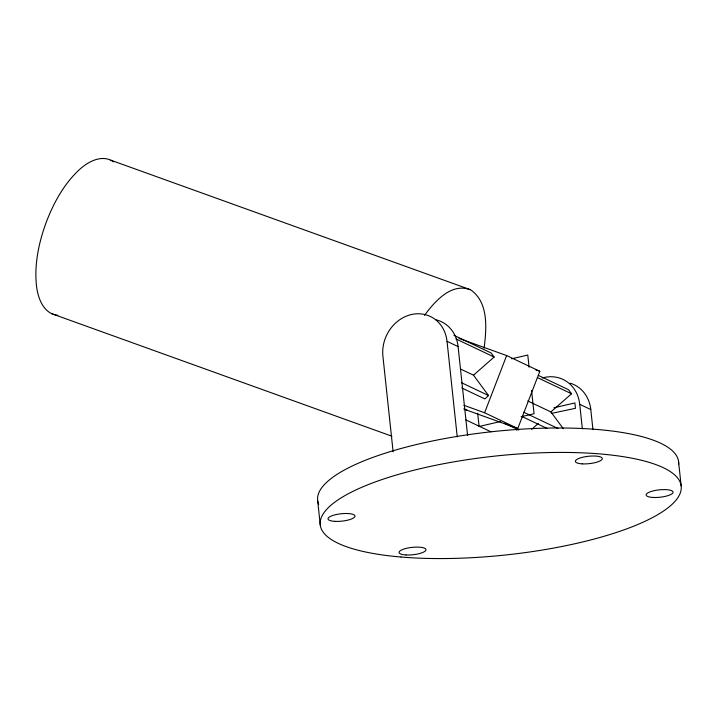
<?xml version="1.0" encoding="UTF-8"?>
<svg xmlns="http://www.w3.org/2000/svg" width="717" height="717" viewBox="0 0 717 717"><rect width="100%" height="100%" fill="white"/><g stroke="black" fill="none" stroke-linecap="round" stroke-linejoin="round"><path stroke-width="1.08" d="M484.109 348.229C486.476 328.915 488.922 302.941 471.024 290.071C451.773 281.871 434.672 301.534 424.446 315.426M506.65 355.56L539.829 371.307L517.782 428.506L484.602 412.759L506.65 355.56L459.032 338.406M460.422 368.986L473.489 375.188L488.573 395.551L484.862 398.921L461.748 387.951M531.709 429.366L538.225 423.442M473.489 375.188L494.138 357.048L491.127 352.97L453.924 335.323M527.775 400.955L550.898 411.925L571.548 393.776L568.536 389.707L538.377 375.394M511.624 358.805L527.784 355.04L529.083 367.221M553.9 407.803L574.891 402.927L575.464 408.305L551.274 413.449M500.645 421.479L479.099 426.49L477.674 413.207M521.125 416.72L534.057 413.718L531.575 390.469M57.835 315.283C43.056 313.903 37.463 297.071 36.343 284.443C34.371 263.471 38.924 242.382 46.049 222.745C53.381 203.449 63.508 184.645 78.646 170.341C87.438 161.917 102.011 153.698 113.537 161.827M110.714 160.151L470.056 289.569M535.689 369.811L539.829 371.307M463.899 405.302L484.602 412.759M464.033 409.147L517.782 428.506M51.543 313.634L391.921 436.223M455.94 338.917L494.138 357.048M537.374 377.554L571.548 393.776M393.122 451.8L382.914 356.241A35.787 31.423 -64.6 0 1 411.316 314.557A35.787 31.423 -64.6 0 1 447.032 341.337L458.091 346.58L467.592 435.479M542.106 378.038A35.787 31.423 -64.6 0 1 579.73 404.307L590.79 409.55L592.932 429.555M461.425 382.672L488.573 395.551M523.76 412.248L557.943 428.47M522.066 416.568L547.196 428.497M504.696 423.317L518.776 429.994M464.033 408.798L467.054 410.232M465.925 419.92L491.055 431.849M550.898 411.925L563.356 428.748M678.533 461.398L681.15 485.839M579.73 404.307L582.347 428.748M516.563 428.103L516.805 430.325M447.032 341.337L457.24 436.895M317.676 500.708L320.284 525.158M570.212 383.183A35.787 31.423 -64.6 0 1 590.79 409.55M435.954 319.791A35.787 31.423 -64.6 0 1 458.091 346.58M318.715 504.427A181.5 49.724 -6.1 0 1 489.872 431.93A181.5 49.724 -6.1 0 1 678.614 464.329M653.124 497.455A13.551 3.71 -6.1 0 0 673.084 492.131A13.551 3.71 -6.1 0 0 652.622 491.046A13.551 3.71 -6.1 0 0 653.124 497.455M582.347 463.872A13.551 3.71 -6.1 0 0 602.307 458.548A13.551 3.71 -6.1 0 0 581.846 457.464A13.551 3.71 -6.1 0 0 582.347 463.872M335.027 521.367A13.551 3.71 -6.1 0 0 354.987 516.043A13.551 3.71 -6.1 0 0 334.525 514.949A13.551 3.71 -6.1 0 0 335.027 521.367M406.037 554.967A13.551 3.71 -6.1 0 0 425.997 549.643A13.551 3.71 -6.1 0 0 405.535 548.559A13.551 3.71 -6.1 0 0 406.037 554.967M401.009 557.019A181.5 49.724 -6.1 0 0 680.935 490.769A181.5 49.724 -6.1 0 0 420.216 468.703A181.5 49.724 -6.1 0 0 401.009 557.019"/></g></svg>
